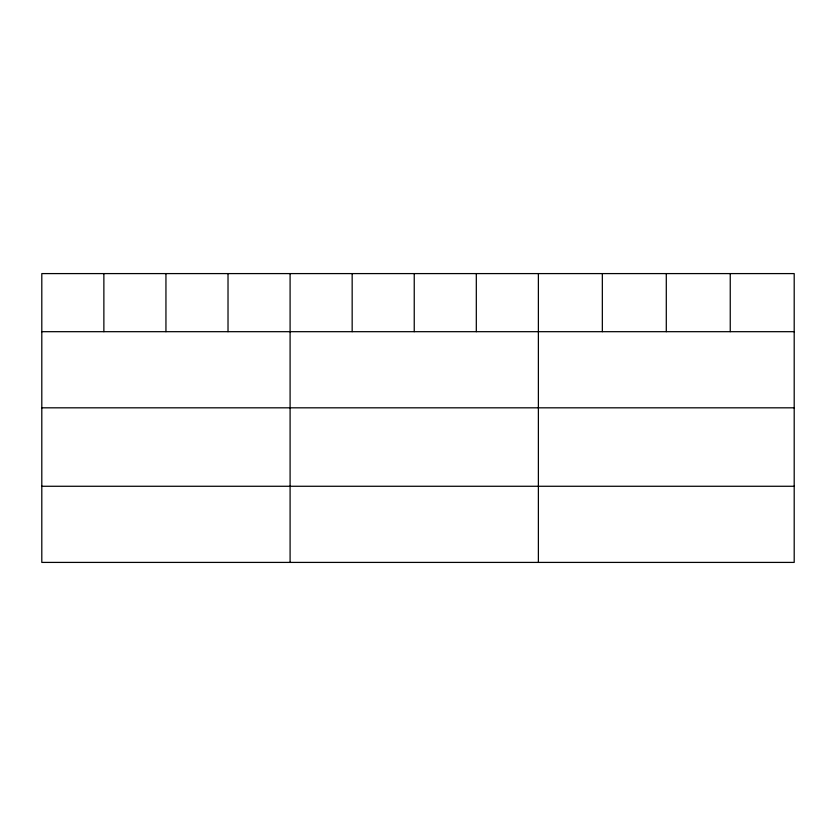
<?xml version="1.0" encoding="UTF-8"?>
<svg xmlns="http://www.w3.org/2000/svg" width="836" height="836" viewBox="0 0 836 836"><rect width="100%" height="100%" fill="white"/><g stroke="black" fill="none" stroke-linecap="round" stroke-linejoin="round"><path stroke-width="1.25" d="M794.2 331.683L794.2 562.409L41.8 562.409L41.8 273.591L794.2 273.591L794.2 331.683L41.8 331.683M41.8 407.822L794.2 407.822M41.8 486.27L794.2 486.27M730.246 273.591L730.246 331.683M666.292 273.591L666.292 331.683M602.338 273.591L602.338 331.683M538.384 273.591L538.384 562.409M476.311 273.591L476.311 331.683M414.238 273.591L414.238 331.683M352.165 273.591L352.165 331.683M290.092 273.591L290.092 562.409M228.019 273.591L228.019 331.683M165.946 273.591L165.946 331.683M103.873 273.591L103.873 331.683"/></g></svg>
